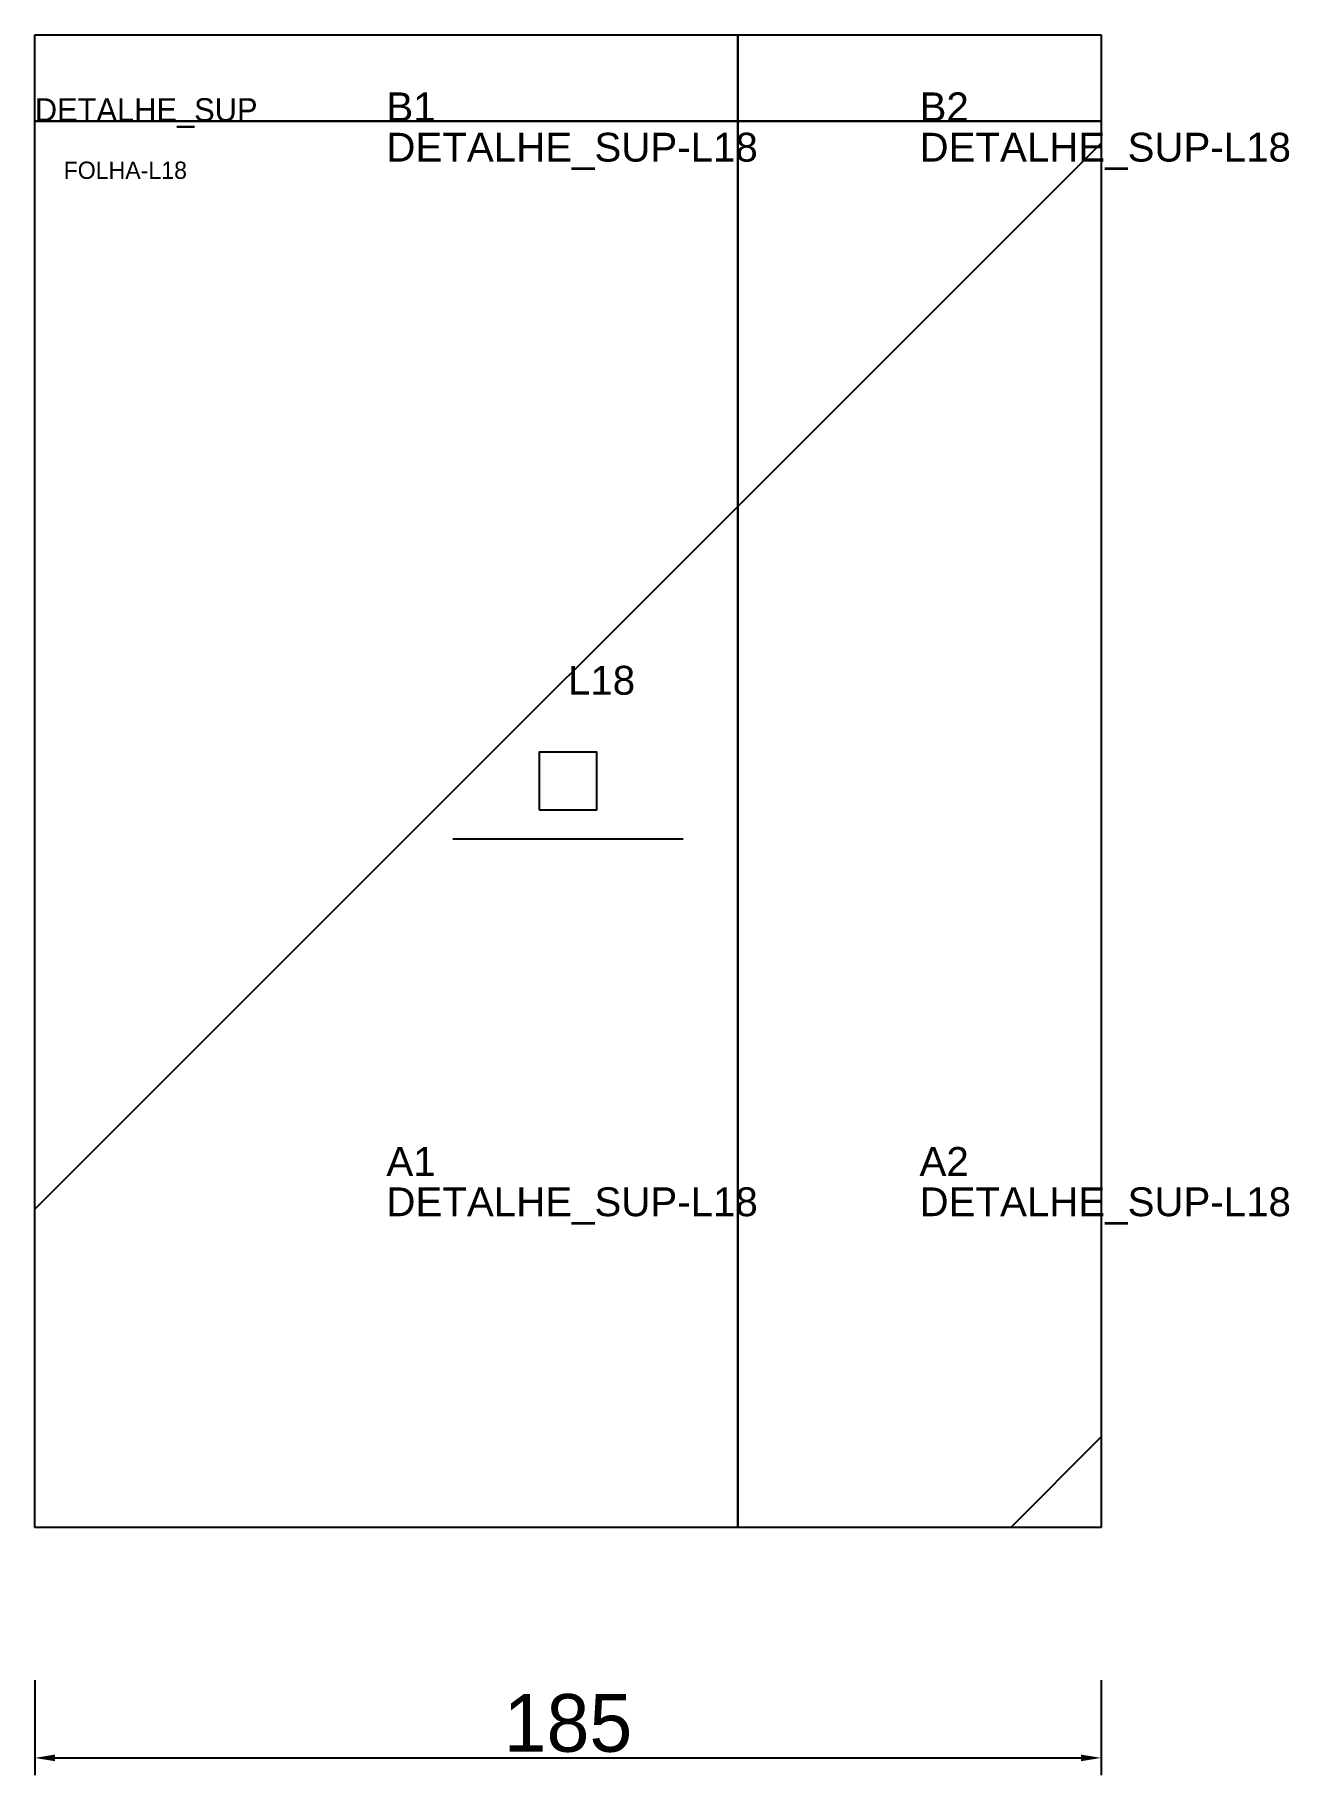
# Model space of a CAD drawing. Header units: metres. Extents: x 222 to 440, y -100 to 202.
import ezdxf

# ---------------------------------------------------------------- set-up
doc = ezdxf.new("R2010")
doc.units = ezdxf.units.M
for name, color, linetype in [('3', 3, 'CONTINUOUS'), ('AUX00', 7, 'CONTINUOUS'), ('COTA', 241, 'CONTINUOUS'), ('FOLHA', 255, 'CONTINUOUS'), ('Hachura', 251, 'CONTINUOUS'), ('NOMENCLATURA', 7, 'CONTINUOUS'), ('Nível', 160, 'CONTINUOUS'), ('Painéis', 200, 'CONTINUOUS'), ('Pilares', 5, 'CONTINUOUS'), ('SARR_2.2x7', 40, 'CONTINUOUS')]:
    doc.layers.add(name, color=color, linetype=linetype)
doc.styles.add('ARIAL', font='Arial.ttf')
doc.styles.add('STR_STANDARD', font='arial.ttf')
doc.dimstyles.new('EZ DXF', dxfattribs={"dimtxt": 10, "dimasz": 3.5, "dimexe": 3, "dimexo": 1.5, "dimgap": 1, "dimtad": 1, "dimdec": 1, "dimdsep": 46, "dimcen": 2.5, "dimazin": 3, "dimtfac": 1, "dimtmove": 0, "dimatfit": 3})

msp = doc.modelspace()

# ---------------------------------------------------------------- hatches: boundary and pattern name
at = {"layer": 'Hachura'}
h = msp.add_hatch(dxfattribs=at)
h.set_pattern_fill('ANSI31', scale=50)
h.paths.add_polyline_path([(222.2, 201.5), (407.2, 201.5), (407.2, -57.5), (222.2, -57.5)])
h = msp.add_hatch(dxfattribs=at)
h.set_pattern_fill('ANSI31', scale=50)
h.paths.add_polyline_path([(222.2, 201.5), (407.2, 201.5), (407.2, -57.5), (222.2, -57.5)])

# ---------------------------------------------------------------- linework, layer by layer
at = {"layer": '3'}
for points in [[(344.2, -57.5), (344.2, 201.5)], [(344.2, -57.5), (344.2, 201.5)], [(222.2, 186.5), (407.2, 186.5)], [(222.2, 186.5), (407.2, 186.5)]]:
    msp.add_lwpolyline(points, close=True, dxfattribs=at)
at = {"layer": 'Painéis', "color": 200}
for p, q in [((222.2, 201.5), (407.2, 201.5)), ((222.2, -57.5), (222.2, 201.5)), ((222.2, 201.5), (407.2, 201.5)), ((222.2, -57.5), (222.2, 201.5)), ((407.2, 201.5), (407.2, -57.5)), ((407.2, 201.5), (407.2, -57.5)), ((407.2, -57.5), (222.2, -57.5)), ((407.2, -57.5), (222.2, -57.5))]:
    msp.add_line(p, q, dxfattribs=at)
at = {"layer": 'Pilares'}
msp.add_lwpolyline([(309.7, 67), (319.7, 67), (319.7, 77), (309.7, 77)], close=True, dxfattribs=at)
msp.add_lwpolyline([(309.7, 67), (319.7, 67), (319.7, 77), (309.7, 77)], close=True, dxfattribs=at)
at = {"layer": 'SARR_2.2x7'}
msp.add_line((294.7, 62), (334.7, 62), dxfattribs=at)
msp.add_line((294.7, 62), (334.7, 62), dxfattribs=at)

# ---------------------------------------------------------------- texts
at = {"layer": '3', "style": 'STR_STANDARD'}
for s, p in [('B1', (283.2, 186.5)), ('B1', (283.2, 186.5)), ('B2', (375.7, 186.5)), ('B2', (375.7, 186.5)), ('A1', (283.2, 3.5)), ('A1', (283.2, 3.5)), ('A2', (375.7, 3.5)), ('A2', (375.7, 3.5))]:
    msp.add_text(s, height=5, dxfattribs=at).set_placement(p)
at = {"layer": 'AUX00', "style": 'STR_STANDARD'}
for p in [(283.2, 179.5), (283.2, 179.5), (375.7, 179.5), (375.7, 179.5), (283.2, -3.5), (283.2, -3.5), (375.7, -3.5), (375.7, -3.5)]:
    msp.add_text('DETALHE_SUP-L18', height=5, dxfattribs=at).set_placement(p)
at = {"layer": 'FOLHA'}
msp.add_text('FOLHA-L18', height=3, dxfattribs=at).set_placement((227.2, 176.5))
msp.add_text('FOLHA-L18', height=3, dxfattribs=at).set_placement((227.2, 176.5))
at = {"layer": 'NOMENCLATURA', "insert": (314.7, 92), "char_height": 5, "attachment_point": 1, "style": 'ARIAL'}
msp.add_mtext('L18', dxfattribs=at)
msp.add_mtext('L18', dxfattribs=at)
at = {"layer": 'Nível'}
msp.add_text('DETALHE_SUP', height=4, dxfattribs=at).set_placement((222.2, 186.5))
msp.add_text('DETALHE_SUP', height=4, dxfattribs=at).set_placement((222.2, 186.5))

# ---------------------------------------------------------------- dimensions: what is measured, and where the dimension line sits
at = {"layer": 'COTA'}
msp.add_linear_dim(base=(222.2, -97.5), p1=(222.2, -82.5), p2=(407.2, -82.5), dimstyle='EZ DXF', dxfattribs=at).render()
msp.add_linear_dim(base=(222.2, -97.5), p1=(222.2, -82.5), p2=(407.2, -82.5), dimstyle='EZ DXF', dxfattribs=at).render()

doc.saveas('drawing.dxf')
